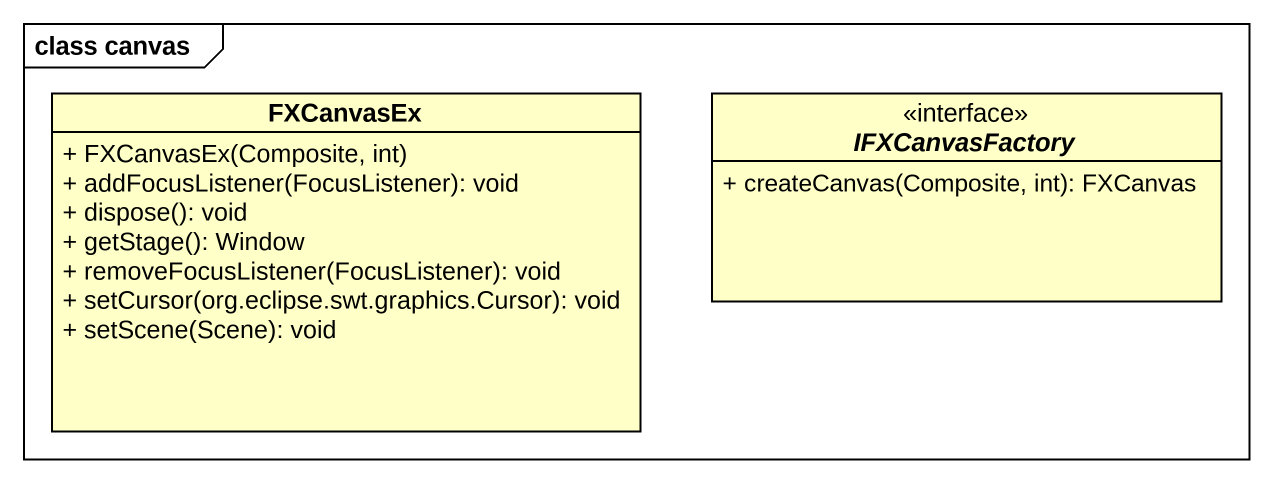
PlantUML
@startuml
mainframe class canvas
hide circle
hide empty members
skinparam classAttributeIconSize 0
class FXCanvasEx #FFFFC8 {
  + FXCanvasEx(Composite, int)
  + addFocusListener(FocusListener): void
  + dispose(): void
  + getStage(): Window
  + removeFocusListener(FocusListener): void
  + setCursor(org.eclipse.swt.graphics.Cursor): void
  + setScene(Scene): void
}
interface IFXCanvasFactory #FFFFC8 {
  + createCanvas(Composite, int): FXCanvas
}
@enduml
